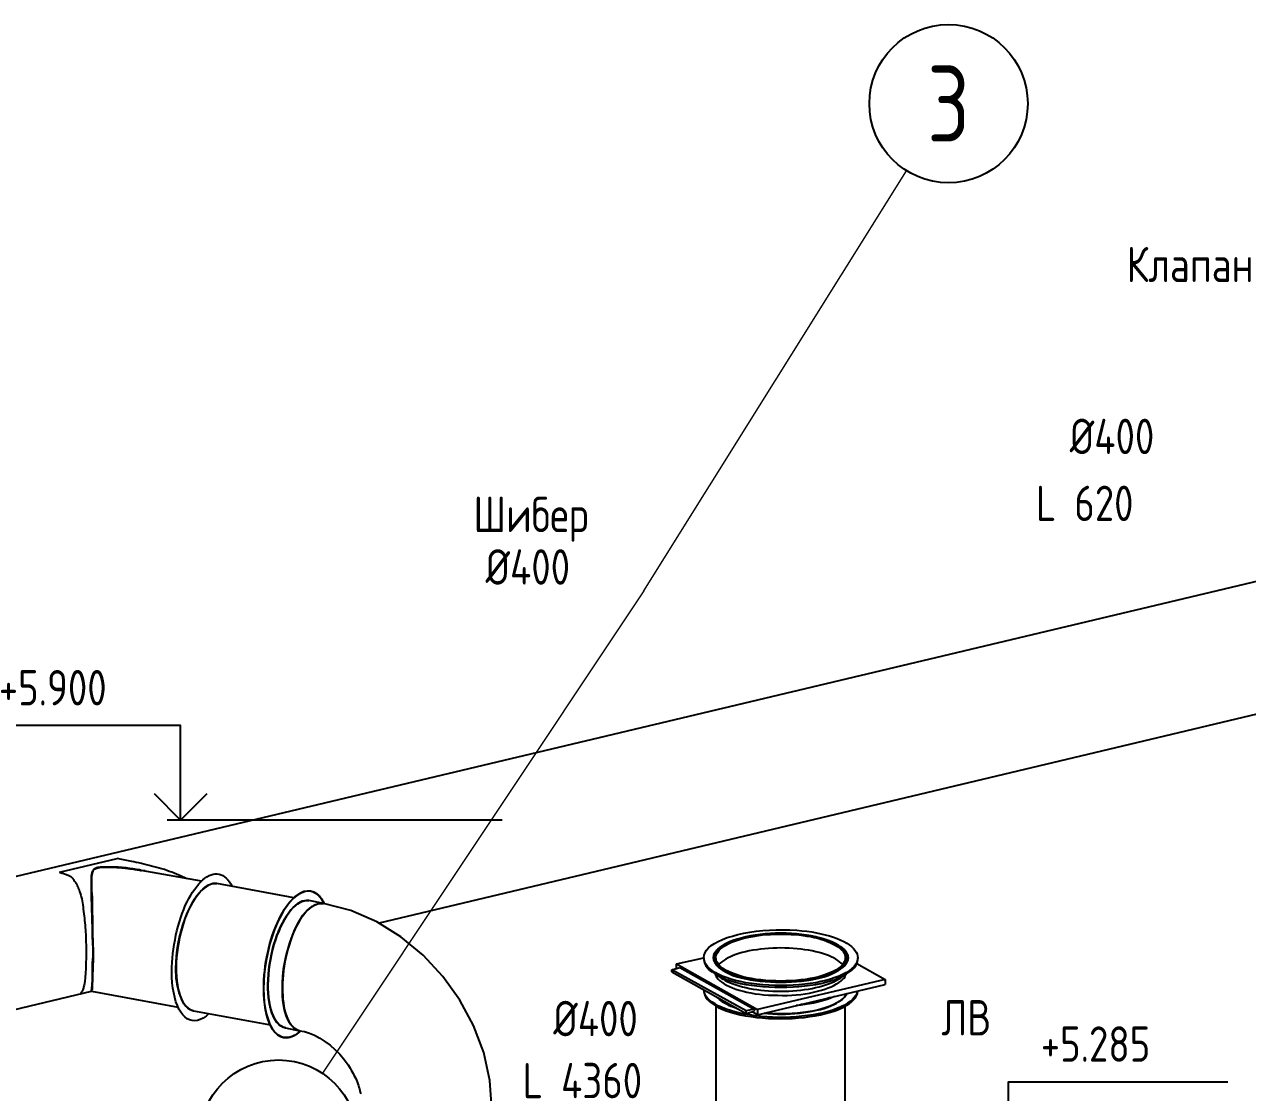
# Model space of a CAD drawing. Header units: metres. Extents: x 20 to 415, y 5 to 292.
# Drawn here: x 208.39 to 248.55, y 175.1 to 210.17 of the extents above; entities that cross this region are included whole.
import ezdxf
from ezdxf.enums import TextEntityAlignment as Align

# ---------------------------------------------------------------- set-up
doc = ezdxf.new("R2010")
doc.units = ezdxf.units.M
for name, color, linetype in [('ВОЗДУХОВОДЫ', 7, 'Continuous'), ('ОБОЗНАЧЕНИЯ', 7, 'Continuous'), ('ОБОРУДОВАНИЕ', 8, 'Continuous'), ('ПОЗИЦИИ', 1, 'Continuous')]:
    doc.layers.add(name, color=color, linetype=linetype)
doc.styles.add('GOST', font='isocpeur.ttf')

msp = doc.modelspace()

# ---------------------------------------------------------------- linework, layer by layer
at = {"layer": 'ВОЗДУХОВОДЫ'}
for points in [[(255.003, 193.349), (198.627, 179.943)], [(220.046, 180.674), (255.995, 189.23)], [(209.543, 182.34), (211.434, 182.789)], [(213.737, 182.115), (213.725, 182.121), (213.714, 182.127), (213.702, 182.132), (213.691, 182.138), (213.678, 182.143), (213.665, 182.149), (213.652, 182.155), (213.637, 182.16), (213.622, 182.166), (213.606, 182.172), (213.532, 182.205), (213.457, 182.239), (213.381, 182.272), (213.304, 182.304), (213.226, 182.335), (213.147, 182.366), (213.067, 182.395), (212.985, 182.422), (212.903, 182.448), (212.819, 182.471), (212.735, 182.494), (212.651, 182.516), (212.566, 182.538), (212.482, 182.56), (212.398, 182.581), (212.314, 182.602), (212.229, 182.622), (212.145, 182.641), (212.061, 182.66), (211.977, 182.677), (211.92, 182.688), (211.864, 182.7), (211.809, 182.711), (211.753, 182.722), (211.698, 182.733), (211.644, 182.745), (211.59, 182.756), (211.537, 182.767), (211.485, 182.778), (211.434, 182.789)], [(209.543, 182.34), (209.571, 182.329), (209.599, 182.32), (209.627, 182.31), (209.655, 182.302), (209.683, 182.293), (209.711, 182.285), (209.739, 182.276), (209.767, 182.267), (209.795, 182.257), (209.823, 182.246), (209.846, 182.235), (209.868, 182.222), (209.89, 182.208), (209.911, 182.193), (209.931, 182.176), (209.95, 182.159), (209.968, 182.14), (209.984, 182.121), (209.998, 182.1), (210.011, 182.078), (210.038, 182.044), (210.062, 182.01), (210.085, 181.976), (210.106, 181.941), (210.125, 181.905), (210.143, 181.868), (210.159, 181.829), (210.173, 181.789), (210.186, 181.747), (210.198, 181.703), (210.219, 181.646), (210.239, 181.587), (210.256, 181.525), (210.271, 181.462), (210.285, 181.397), (210.296, 181.33), (210.306, 181.262), (210.315, 181.192), (210.323, 181.121), (210.329, 181.048), (210.34, 180.975), (210.349, 180.9), (210.358, 180.825), (210.366, 180.75), (210.373, 180.674), (210.38, 180.598), (210.386, 180.522), (210.392, 180.447), (210.398, 180.373), (210.404, 180.299), (210.409, 180.099), (210.412, 179.901), (210.414, 179.709), (210.414, 179.524), (210.411, 179.347), (210.405, 179.179), (210.396, 179.022), (210.384, 178.878), (210.368, 178.748), (210.348, 178.633), (210.341, 178.6), (210.334, 178.568), (210.326, 178.537), (210.316, 178.508), (210.306, 178.481), (210.294, 178.455), (210.281, 178.431), (210.267, 178.409), (210.252, 178.389), (210.235, 178.371)], [(210.591, 178.427), (210.591, 178.427), (210.591, 178.427), (210.591, 178.429), (210.591, 178.431), (210.591, 178.433), (210.591, 178.436), (210.591, 178.439), (210.591, 178.442), (210.591, 178.444), (210.591, 178.445), (210.591, 178.446), (210.592, 178.451), (210.593, 178.457), (210.595, 178.462), (210.598, 178.468), (210.6, 178.474), (210.603, 178.479), (210.606, 178.485), (210.608, 178.491), (210.609, 178.496), (210.61, 178.502), (210.61, 178.508), (210.61, 178.515), (210.61, 178.523), (210.61, 178.531), (210.61, 178.539), (210.61, 178.548), (210.61, 178.556), (210.61, 178.564), (210.61, 178.571), (210.61, 178.577), (210.61, 178.588), (210.61, 178.599), (210.61, 178.61), (210.61, 178.622), (210.61, 178.633), (210.61, 178.644), (210.61, 178.655), (210.61, 178.667), (210.61, 178.678), (210.61, 178.689), (210.615, 178.7), (210.619, 178.712), (210.622, 178.723), (210.624, 178.735), (210.626, 178.748), (210.627, 178.761), (210.628, 178.774), (210.628, 178.788), (210.629, 178.804), (210.629, 178.82), (210.629, 178.837), (210.629, 178.854), (210.629, 178.871), (210.629, 178.887), (210.629, 178.904), (210.629, 178.921), (210.629, 178.938), (210.629, 178.955), (210.629, 178.972), (210.629, 178.989), (210.629, 179.005), (210.629, 179.022), (210.629, 179.039), (210.629, 179.056), (210.629, 179.073), (210.629, 179.09), (210.629, 179.107), (210.629, 179.123), (210.629, 179.14), (210.629, 179.157), (210.629, 179.18), (210.629, 179.202), (210.629, 179.225), (210.629, 179.247), (210.629, 179.269), (210.629, 179.292), (210.629, 179.314), (210.629, 179.337), (210.629, 179.359), (210.629, 179.382), (210.629, 179.399), (210.631, 179.418), (210.633, 179.437), (210.635, 179.458), (210.638, 179.48), (210.641, 179.503), (210.643, 179.527), (210.645, 179.553), (210.647, 179.579), (210.647, 179.606), (210.647, 179.629), (210.647, 179.652), (210.647, 179.674), (210.647, 179.698), (210.647, 179.721), (210.647, 179.745), (210.647, 179.77), (210.647, 179.796), (210.647, 179.822), (210.647, 179.85), (210.642, 179.9), (210.638, 179.951), (210.635, 180.002), (210.633, 180.052), (210.631, 180.103), (210.63, 180.153), (210.629, 180.204), (210.629, 180.254), (210.629, 180.305), (210.629, 180.355), (210.629, 180.383), (210.629, 180.41), (210.629, 180.436), (210.629, 180.461), (210.629, 180.486), (210.629, 180.512), (210.629, 180.537), (210.629, 180.563), (210.629, 180.59), (210.629, 180.618), (210.629, 180.645), (210.629, 180.672), (210.629, 180.698), (210.629, 180.723), (210.629, 180.749), (210.629, 180.774), (210.629, 180.8), (210.629, 180.826), (210.629, 180.852), (210.629, 180.88), (210.628, 180.903), (210.627, 180.927), (210.624, 180.951), (210.622, 180.976), (210.619, 181.001), (210.616, 181.027), (210.614, 181.052), (210.612, 181.076), (210.61, 181.1), (210.61, 181.123), (210.61, 181.146), (210.61, 181.168), (210.61, 181.19), (210.61, 181.213), (210.61, 181.235), (210.61, 181.258), (210.61, 181.28), (210.61, 181.303), (210.61, 181.325), (210.61, 181.348), (210.61, 181.37), (210.61, 181.393), (210.61, 181.415), (210.61, 181.438), (210.61, 181.46), (210.61, 181.483), (210.61, 181.505), (210.61, 181.527), (210.61, 181.55), (210.61, 181.572), (210.605, 181.595), (210.601, 181.617), (210.597, 181.639), (210.595, 181.661), (210.594, 181.683), (210.592, 181.703), (210.592, 181.723), (210.591, 181.743), (210.591, 181.761), (210.591, 181.778), (210.591, 181.8), (210.591, 181.821), (210.591, 181.841), (210.591, 181.861), (210.591, 181.879), (210.591, 181.897), (210.591, 181.914), (210.591, 181.932), (210.591, 181.949), (210.591, 181.966), (210.591, 181.988), (210.591, 182.008), (210.591, 182.029), (210.591, 182.048), (210.591, 182.066), (210.591, 182.084), (210.591, 182.102), (210.591, 182.119), (210.591, 182.136), (210.591, 182.153), (210.591, 182.158), (210.591, 182.164), (210.591, 182.17), (210.591, 182.177), (210.591, 182.183), (210.591, 182.191), (210.591, 182.199), (210.591, 182.207), (210.591, 182.217), (210.591, 182.228), (210.592, 182.233), (210.593, 182.239), (210.595, 182.245), (210.598, 182.252), (210.6, 182.258), (210.603, 182.266), (210.606, 182.274), (210.608, 182.282), (210.609, 182.292), (210.61, 182.303), (210.61, 182.308), (210.61, 182.314), (210.61, 182.319), (210.611, 182.325), (210.612, 182.331), (210.614, 182.336), (210.616, 182.342), (210.619, 182.348), (210.623, 182.353), (210.629, 182.359), (210.629, 182.364), (210.631, 182.37), (210.633, 182.376), (210.636, 182.381), (210.64, 182.387), (210.645, 182.393), (210.65, 182.398), (210.655, 182.404), (210.66, 182.409), (210.666, 182.415), (210.672, 182.421), (210.677, 182.426), (210.683, 182.432), (210.69, 182.437), (210.696, 182.443), (210.704, 182.449), (210.712, 182.454), (210.72, 182.46), (210.73, 182.466), (210.741, 182.471), (210.752, 182.472), (210.763, 182.473), (210.775, 182.475), (210.786, 182.478), (210.797, 182.481), (210.808, 182.483), (210.819, 182.486), (210.831, 182.488), (210.842, 182.49), (210.853, 182.49), (210.864, 182.495), (210.876, 182.499), (210.887, 182.502), (210.898, 182.505), (210.909, 182.506), (210.921, 182.507), (210.932, 182.508), (210.943, 182.508), (210.954, 182.509), (210.966, 182.509), (210.982, 182.509), (210.997, 182.509), (211.012, 182.509), (211.025, 182.509), (211.038, 182.509), (211.051, 182.509), (211.062, 182.509), (211.074, 182.509), (211.085, 182.509), (211.097, 182.509), (211.108, 182.509), (211.121, 182.509), (211.134, 182.509), (211.148, 182.509), (211.162, 182.509), (211.176, 182.509), (211.19, 182.509), (211.203, 182.509), (211.216, 182.509), (211.228, 182.509), (211.239, 182.509), (211.252, 182.509), (211.265, 182.509), (211.279, 182.509), (211.293, 182.509), (211.307, 182.509), (211.321, 182.509), (211.334, 182.509), (211.347, 182.509), (211.359, 182.509), (211.382, 182.504), (211.406, 182.499), (211.431, 182.496), (211.456, 182.494), (211.483, 182.492), (211.51, 182.491), (211.537, 182.49), (211.565, 182.49), (211.593, 182.49), (211.621, 182.49), (211.644, 182.485), (211.668, 182.481), (211.692, 182.477), (211.717, 182.474), (211.743, 182.471), (211.768, 182.468), (211.793, 182.465), (211.817, 182.462), (211.841, 182.457), (211.864, 182.452), (211.892, 182.452), (211.919, 182.45), (211.945, 182.448), (211.97, 182.445), (211.995, 182.441), (212.021, 182.436), (212.046, 182.431), (212.072, 182.426), (212.099, 182.421), (212.126, 182.415), (212.138, 182.414), (212.149, 182.413), (212.16, 182.411), (212.171, 182.408), (212.183, 182.406), (212.194, 182.403), (212.205, 182.4), (212.216, 182.398), (212.227, 182.397), (212.239, 182.396)], [(210.591, 178.446), (210.597, 178.469), (210.602, 178.504), (210.608, 178.55), (210.612, 178.608), (210.617, 178.677), (210.621, 178.757), (210.624, 178.847), (210.626, 178.947), (210.628, 179.057), (210.629, 179.176), (210.634, 179.233), (210.638, 179.29), (210.641, 179.349), (210.643, 179.408), (210.645, 179.468), (210.646, 179.529), (210.647, 179.59), (210.647, 179.652), (210.647, 179.713), (210.647, 179.775), (210.642, 179.962), (210.636, 180.153), (210.63, 180.345), (210.625, 180.537), (210.619, 180.728), (210.614, 180.915), (210.608, 181.099), (210.602, 181.277), (210.597, 181.448), (210.591, 181.61), (210.591, 181.671), (210.591, 181.731), (210.591, 181.79), (210.591, 181.847), (210.591, 181.903), (210.591, 181.956), (210.591, 182.008), (210.591, 182.059), (210.591, 182.107), (210.591, 182.153), (210.592, 182.17), (210.593, 182.187), (210.595, 182.203), (210.598, 182.22), (210.6, 182.237), (210.603, 182.254), (210.606, 182.271), (210.608, 182.288), (210.609, 182.305), (210.61, 182.321), (210.615, 182.332), (210.619, 182.342), (210.623, 182.351), (210.627, 182.36), (210.631, 182.368), (210.635, 182.377), (210.641, 182.385), (210.648, 182.395), (210.656, 182.404), (210.666, 182.415), (210.672, 182.421), (210.677, 182.426), (210.683, 182.431), (210.688, 182.436), (210.694, 182.441), (210.7, 182.445), (210.705, 182.448), (210.711, 182.45), (210.717, 182.452), (210.722, 182.452), (210.728, 182.457), (210.735, 182.462), (210.743, 182.465), (210.752, 182.468), (210.762, 182.471), (210.772, 182.474), (210.783, 182.477), (210.793, 182.481), (210.805, 182.485), (210.816, 182.49), (210.838, 182.495), (210.861, 182.499), (210.884, 182.502), (210.907, 182.505), (210.931, 182.506), (210.955, 182.507), (210.98, 182.508), (211.005, 182.508), (211.032, 182.509), (211.059, 182.509), (211.166, 182.507), (211.273, 182.504), (211.379, 182.499), (211.486, 182.492), (211.593, 182.483), (211.699, 182.472), (211.806, 182.46), (211.913, 182.446), (212.02, 182.431), (212.126, 182.415), (212.137, 182.414), (212.147, 182.413), (212.156, 182.411), (212.165, 182.408), (212.173, 182.406), (212.182, 182.403), (212.19, 182.4), (212.2, 182.398), (212.209, 182.397), (212.22, 182.396)], [(212.22, 182.396), (212.209, 182.401), (212.197, 182.405), (212.186, 182.409), (212.174, 182.411), (212.162, 182.413), (212.149, 182.414), (212.135, 182.415), (212.121, 182.415), (212.105, 182.415), (212.089, 182.415), (212.066, 182.421), (212.042, 182.426), (212.018, 182.431), (211.993, 182.436), (211.967, 182.441), (211.942, 182.445), (211.917, 182.448), (211.893, 182.45), (211.869, 182.452), (211.846, 182.452), (211.817, 182.457), (211.79, 182.462), (211.762, 182.465), (211.735, 182.468), (211.708, 182.471), (211.681, 182.474), (211.655, 182.477), (211.63, 182.481), (211.606, 182.485), (211.583, 182.49), (211.556, 182.49), (211.529, 182.492), (211.503, 182.494), (211.478, 182.497), (211.452, 182.499), (211.427, 182.502), (211.402, 182.505), (211.376, 182.507), (211.349, 182.508), (211.321, 182.509), (211.31, 182.509), (211.299, 182.509), (211.287, 182.509), (211.275, 182.509), (211.263, 182.509), (211.25, 182.509), (211.236, 182.509), (211.222, 182.509), (211.206, 182.509), (211.19, 182.509), (211.179, 182.509), (211.168, 182.509), (211.156, 182.509), (211.144, 182.509), (211.132, 182.509), (211.119, 182.509), (211.105, 182.509), (211.091, 182.509), (211.075, 182.509), (211.059, 182.509), (211.048, 182.509), (211.037, 182.509), (211.025, 182.509), (211.014, 182.509), (211.003, 182.509), (210.992, 182.509), (210.981, 182.509), (210.969, 182.509), (210.958, 182.509), (210.947, 182.509), (210.935, 182.508), (210.922, 182.507), (210.909, 182.505), (210.895, 182.502), (210.881, 182.499), (210.867, 182.496), (210.854, 182.494), (210.84, 182.492), (210.828, 182.49), (210.816, 182.49), (210.805, 182.489), (210.793, 182.488), (210.783, 182.485), (210.772, 182.482), (210.762, 182.478), (210.752, 182.474), (210.744, 182.469), (210.735, 182.463), (210.728, 182.458), (210.722, 182.452), (210.711, 182.452), (210.702, 182.45), (210.693, 182.448), (210.685, 182.445), (210.678, 182.441), (210.671, 182.436), (210.665, 182.431), (210.659, 182.426), (210.653, 182.421), (210.647, 182.415), (210.647, 182.409), (210.645, 182.402), (210.643, 182.394), (210.641, 182.386), (210.638, 182.378), (210.635, 182.369), (210.633, 182.361), (210.631, 182.353), (210.629, 182.346), (210.629, 182.34), (210.623, 182.334), (210.619, 182.329), (210.616, 182.323), (210.614, 182.318), (210.612, 182.312), (210.611, 182.306), (210.61, 182.301), (210.61, 182.295), (210.61, 182.29), (210.61, 182.284), (210.609, 182.273), (210.608, 182.264), (210.606, 182.255), (210.603, 182.247), (210.6, 182.24), (210.598, 182.233), (210.595, 182.226), (210.593, 182.22), (210.592, 182.215), (210.591, 182.209), (210.591, 182.198), (210.591, 182.189), (210.591, 182.18), (210.591, 182.172), (210.591, 182.165), (210.591, 182.158), (210.591, 182.152), (210.591, 182.146), (210.591, 182.14), (210.591, 182.134), (210.591, 182.117), (210.591, 182.1), (210.591, 182.083), (210.591, 182.066), (210.591, 182.048), (210.591, 182.029), (210.591, 182.01), (210.591, 181.99), (210.591, 181.969), (210.591, 181.947), (210.591, 181.93), (210.591, 181.913), (210.591, 181.896), (210.591, 181.878), (210.591, 181.86), (210.591, 181.842), (210.591, 181.823), (210.591, 181.803), (210.591, 181.782), (210.591, 181.76), (210.591, 181.742), (210.591, 181.724), (210.592, 181.705), (210.592, 181.685), (210.594, 181.664), (210.595, 181.642), (210.597, 181.621), (210.601, 181.598), (210.605, 181.576), (210.61, 181.554), (210.61, 181.531), (210.61, 181.509), (210.61, 181.486), (210.61, 181.464), (210.61, 181.441), (210.61, 181.419), (210.61, 181.396), (210.61, 181.374), (210.61, 181.351), (210.61, 181.329), (210.61, 181.284), (210.61, 181.239), (210.61, 181.194), (210.611, 181.148), (210.612, 181.102), (210.614, 181.055), (210.616, 181.008), (210.619, 180.96), (210.623, 180.911), (210.629, 180.861), (210.629, 180.833), (210.629, 180.807), (210.629, 180.781), (210.629, 180.755), (210.629, 180.73), (210.629, 180.705), (210.629, 180.679), (210.629, 180.653), (210.629, 180.626), (210.629, 180.599), (210.629, 180.576), (210.629, 180.552), (210.629, 180.527), (210.629, 180.501), (210.629, 180.475), (210.629, 180.448), (210.629, 180.421), (210.629, 180.393), (210.629, 180.365), (210.629, 180.337), (210.629, 180.314), (210.629, 180.29), (210.629, 180.265), (210.629, 180.24), (210.629, 180.215), (210.629, 180.19), (210.629, 180.165), (210.629, 180.14), (210.629, 180.116), (210.629, 180.093), (210.629, 180.066), (210.629, 180.039), (210.629, 180.013), (210.63, 179.987), (210.631, 179.962), (210.633, 179.937), (210.635, 179.911), (210.638, 179.885), (210.642, 179.859), (210.647, 179.831), (210.647, 179.809), (210.647, 179.786), (210.647, 179.763), (210.647, 179.74), (210.647, 179.717), (210.647, 179.692), (210.647, 179.668), (210.647, 179.642), (210.647, 179.615), (210.647, 179.588), (210.647, 179.565), (210.645, 179.543), (210.643, 179.52), (210.641, 179.498), (210.638, 179.475), (210.635, 179.453), (210.633, 179.43), (210.631, 179.408), (210.629, 179.386), (210.629, 179.363), (210.629, 179.341), (210.629, 179.32), (210.629, 179.3), (210.629, 179.28), (210.629, 179.26), (210.629, 179.24), (210.629, 179.221), (210.629, 179.2), (210.629, 179.179), (210.629, 179.157), (210.629, 179.14), (210.629, 179.123), (210.629, 179.106), (210.629, 179.089), (210.629, 179.071), (210.629, 179.052), (210.629, 179.033), (210.629, 179.013), (210.629, 178.992), (210.629, 178.97), (210.629, 178.954), (210.629, 178.938), (210.629, 178.923), (210.629, 178.909), (210.629, 178.895), (210.629, 178.881), (210.629, 178.867), (210.629, 178.852), (210.629, 178.837), (210.629, 178.82), (210.629, 178.804), (210.628, 178.788), (210.628, 178.774), (210.627, 178.761), (210.626, 178.748), (210.624, 178.735), (210.622, 178.723), (210.619, 178.712), (210.615, 178.7), (210.61, 178.689), (210.61, 178.678), (210.61, 178.667), (210.61, 178.655), (210.61, 178.644), (210.61, 178.633), (210.61, 178.622), (210.61, 178.61), (210.61, 178.599), (210.61, 178.588), (210.61, 178.577), (210.61, 178.571), (210.61, 178.564), (210.61, 178.556), (210.61, 178.548), (210.61, 178.539), (210.61, 178.531), (210.61, 178.523), (210.61, 178.515), (210.61, 178.508), (210.61, 178.502), (210.605, 178.496), (210.601, 178.491), (210.597, 178.485), (210.595, 178.479), (210.594, 178.474), (210.592, 178.468), (210.592, 178.462), (210.591, 178.457), (210.591, 178.451), (210.591, 178.446), (210.591, 178.445), (210.591, 178.444), (210.591, 178.442), (210.591, 178.439), (210.591, 178.436), (210.591, 178.433), (210.591, 178.431), (210.591, 178.429), (210.591, 178.427), (210.591, 178.427)], [(210.797, 182.49), (210.776, 182.484), (210.756, 182.477), (210.739, 182.469), (210.723, 182.46), (210.708, 182.45), (210.695, 182.44), (210.682, 182.43), (210.67, 182.419), (210.658, 182.407), (210.647, 182.396), (210.637, 182.384), (210.629, 182.372), (210.622, 182.358), (210.617, 182.344), (210.612, 182.328), (210.608, 182.313), (210.604, 182.297), (210.601, 182.28), (210.596, 182.263), (210.591, 182.246), (210.591, 182.206), (210.591, 182.164), (210.591, 182.12), (210.591, 182.074), (210.591, 182.026), (210.591, 181.978), (210.591, 181.929), (210.591, 181.879), (210.591, 181.829), (210.591, 181.778), (210.596, 181.715), (210.6, 181.651), (210.603, 181.583), (210.606, 181.515), (210.608, 181.444), (210.609, 181.371), (210.609, 181.297), (210.61, 181.222), (210.61, 181.145), (210.61, 181.067), (210.615, 180.988), (210.619, 180.91), (210.622, 180.831), (210.624, 180.752), (210.626, 180.674), (210.627, 180.595), (210.628, 180.516), (210.628, 180.438), (210.629, 180.359), (210.629, 180.281), (210.629, 180.213), (210.631, 180.146), (210.633, 180.078), (210.635, 180.011), (210.638, 179.943), (210.641, 179.876), (210.643, 179.809), (210.645, 179.741), (210.647, 179.674), (210.647, 179.606), (210.642, 179.437), (210.636, 179.277), (210.631, 179.129), (210.626, 178.993), (210.622, 178.869), (210.618, 178.76), (210.614, 178.666), (210.612, 178.587), (210.61, 178.526), (210.61, 178.483), (210.609, 178.483), (210.608, 178.483), (210.606, 178.483), (210.603, 178.483), (210.6, 178.483), (210.598, 178.483), (210.595, 178.483), (210.593, 178.483), (210.592, 178.483), (210.591, 178.483)], [(212.351, 182.378), (212.295, 182.388), (212.239, 182.398), (212.183, 182.407), (212.126, 182.416), (212.07, 182.424), (212.014, 182.433), (211.958, 182.442), (211.902, 182.451), (211.846, 182.46), (211.789, 182.471), (211.727, 182.477), (211.664, 182.482), (211.599, 182.488), (211.534, 182.492), (211.469, 182.497), (211.403, 182.501), (211.336, 182.504), (211.269, 182.507), (211.201, 182.508), (211.134, 182.509), (211.105, 182.509), (211.076, 182.508), (211.046, 182.508), (211.016, 182.507), (210.987, 182.506), (210.957, 182.505), (210.929, 182.502), (210.902, 182.499), (210.877, 182.495), (210.853, 182.49), (210.848, 182.49), (210.842, 182.49), (210.836, 182.49), (210.831, 182.49), (210.825, 182.49), (210.819, 182.49), (210.814, 182.49), (210.808, 182.49), (210.803, 182.49), (210.797, 182.49)], [(214.205, 182.041), (212.22, 182.396)], [(213.231, 179.082), (213.233, 179.224), (213.24, 179.369), (213.251, 179.516), (213.266, 179.665), (213.285, 179.815), (213.308, 179.965), (213.335, 180.116), (213.365, 180.266), (213.399, 180.414), (213.437, 180.561), (213.478, 180.706), (213.522, 180.846), (213.57, 180.982), (213.62, 181.114), (213.673, 181.24), (213.73, 181.361), (213.788, 181.475), (213.85, 181.583), (213.914, 181.685), (213.98, 181.778), (214.047, 181.869), (214.115, 181.951), (214.182, 182.024), (214.25, 182.088), (214.317, 182.143), (214.384, 182.19), (214.452, 182.227), (214.519, 182.255), (214.587, 182.274), (214.654, 182.284), (214.72, 182.284), (214.784, 182.275), (214.846, 182.256), (214.906, 182.228), (214.963, 182.19), (215.018, 182.144), (215.071, 182.088), (215.121, 182.025), (215.17, 181.952), (215.216, 181.872)], [(213.362, 179.176), (213.367, 179.38), (213.382, 179.585), (213.406, 179.792), (213.439, 179.997), (213.482, 180.201), (213.532, 180.401), (213.591, 180.597), (213.657, 180.786), (213.731, 180.969), (213.811, 181.142), (213.892, 181.303), (213.977, 181.449), (214.065, 181.578), (214.155, 181.691), (214.247, 181.786), (214.34, 181.862), (214.433, 181.919), (214.527, 181.956), (214.619, 181.971), (214.71, 181.966)], [(214.71, 181.966), (214.642, 181.97), (214.571, 181.962), (214.499, 181.94), (214.426, 181.906), (214.352, 181.86), (214.278, 181.803), (214.203, 181.733), (214.128, 181.653), (214.054, 181.562), (213.98, 181.46), (213.909, 181.348), (213.841, 181.228), (213.777, 181.099), (213.717, 180.962), (213.662, 180.819), (213.611, 180.67), (213.564, 180.517), (213.523, 180.36), (213.487, 180.199), (213.456, 180.037), (213.425, 179.869), (213.402, 179.703), (213.384, 179.539), (213.374, 179.378), (213.369, 179.22), (213.371, 179.066), (213.379, 178.917), (213.392, 178.773), (213.412, 178.634), (213.437, 178.502), (213.468, 178.383), (213.504, 178.273), (213.545, 178.174), (213.591, 178.084), (213.641, 178.006), (213.694, 177.938), (213.752, 177.883), (213.813, 177.839), (213.876, 177.808), (213.943, 177.79)], [(217.238, 181.498), (214.71, 181.966)], [(218.23, 181.31), (218.158, 181.443), (218.076, 181.551), (217.987, 181.632), (217.891, 181.688), (217.788, 181.718), (217.68, 181.721), (217.569, 181.7), (217.454, 181.652), (217.337, 181.578), (217.219, 181.479), (217.103, 181.356), (216.991, 181.211), (216.884, 181.048), (216.783, 180.867), (216.688, 180.669), (216.6, 180.457), (216.521, 180.232), (216.451, 179.995), (216.39, 179.749), (216.339, 179.494), (216.295, 179.242), (216.265, 178.993), (216.247, 178.749), (216.241, 178.512), (216.248, 178.284), (216.266, 178.066), (216.296, 177.861), (216.337, 177.671), (216.389, 177.497), (216.451, 177.341), (216.528, 177.202), (216.612, 177.089), (216.703, 177.003), (216.799, 176.942), (216.901, 176.908), (217.007, 176.9), (217.117, 176.919), (217.23, 176.964), (217.345, 177.036), (217.463, 177.135)], [(216.246, 178.521), (216.248, 178.663), (216.254, 178.807), (216.265, 178.955), (216.28, 179.103), (216.299, 179.253), (216.322, 179.404), (216.349, 179.554), (216.38, 179.704), (216.414, 179.853), (216.451, 180), (216.493, 180.144), (216.539, 180.284), (216.588, 180.421), (216.64, 180.552), (216.695, 180.678), (216.752, 180.799), (216.811, 180.914), (216.871, 181.022), (216.933, 181.123), (216.994, 181.217), (217.062, 181.308), (217.131, 181.39), (217.201, 181.463), (217.271, 181.527), (217.341, 181.582), (217.411, 181.628), (217.481, 181.665), (217.551, 181.693), (217.619, 181.712), (217.687, 181.722), (217.749, 181.723), (217.81, 181.714), (217.871, 181.695), (217.93, 181.666), (217.987, 181.629), (218.042, 181.582), (218.094, 181.527), (218.143, 181.463), (218.189, 181.391), (218.23, 181.31)], [(217.725, 181.404), (217.656, 181.409), (217.586, 181.402), (217.514, 181.382), (217.441, 181.35), (217.367, 181.306), (217.292, 181.249), (217.217, 181.18), (217.142, 181.098), (217.068, 181.005), (216.994, 180.898), (216.928, 180.787), (216.863, 180.668), (216.8, 180.54), (216.74, 180.406), (216.683, 180.264), (216.63, 180.116), (216.582, 179.963), (216.539, 179.805), (216.501, 179.642), (216.47, 179.475), (216.44, 179.308), (216.416, 179.142), (216.399, 178.978), (216.388, 178.818), (216.384, 178.661), (216.385, 178.509), (216.393, 178.362), (216.407, 178.221), (216.426, 178.086), (216.451, 177.959), (216.482, 177.835), (216.519, 177.721), (216.56, 177.618), (216.605, 177.526), (216.655, 177.446), (216.709, 177.378), (216.766, 177.321), (216.827, 177.278), (216.891, 177.247), (216.957, 177.229)], [(216.957, 177.229), (216.891, 177.247), (216.827, 177.278), (216.766, 177.321), (216.709, 177.378), (216.655, 177.446), (216.605, 177.526), (216.56, 177.618), (216.519, 177.721), (216.482, 177.835), (216.451, 177.959), (216.426, 178.086), (216.407, 178.221), (216.393, 178.362), (216.385, 178.509), (216.384, 178.661), (216.388, 178.818), (216.399, 178.978), (216.416, 179.142), (216.44, 179.308), (216.47, 179.475), (216.502, 179.642), (216.539, 179.805), (216.582, 179.963), (216.63, 180.116), (216.683, 180.264), (216.74, 180.406), (216.8, 180.54), (216.863, 180.668), (216.928, 180.787), (216.994, 180.898), (217.068, 181.005), (217.142, 181.098), (217.217, 181.18), (217.292, 181.249), (217.367, 181.306), (217.441, 181.35), (217.514, 181.382), (217.586, 181.402), (217.656, 181.409), (217.725, 181.404)], [(217.725, 181.404), (217.656, 181.409), (217.586, 181.402), (217.514, 181.382), (217.441, 181.35), (217.367, 181.306), (217.292, 181.249), (217.217, 181.18), (217.142, 181.098), (217.068, 181.005), (216.994, 180.898), (216.928, 180.787), (216.863, 180.668), (216.8, 180.54), (216.74, 180.406), (216.683, 180.264), (216.63, 180.116), (216.582, 179.963), (216.539, 179.805), (216.501, 179.642), (216.47, 179.475), (216.44, 179.308), (216.416, 179.142), (216.399, 178.978), (216.388, 178.818), (216.384, 178.661), (216.385, 178.509), (216.393, 178.362), (216.407, 178.221), (216.426, 178.086), (216.451, 177.959), (216.482, 177.835), (216.519, 177.721), (216.56, 177.618), (216.605, 177.526), (216.655, 177.446), (216.709, 177.378), (216.766, 177.321), (216.827, 177.278), (216.891, 177.247), (216.957, 177.229)], [(216.395, 178.614), (216.4, 178.818), (216.413, 179.025), (216.435, 179.234), (216.466, 179.442), (216.505, 179.649), (216.553, 179.852), (216.609, 180.05), (216.673, 180.241), (216.746, 180.425), (216.826, 180.599), (216.907, 180.755), (216.993, 180.897), (217.083, 181.023), (217.175, 181.133), (217.268, 181.226), (217.363, 181.301), (217.456, 181.357), (217.548, 181.394), (217.638, 181.41), (217.725, 181.404)], [(217.425, 177.135), (217.359, 177.153), (217.295, 177.184), (217.235, 177.228), (217.177, 177.284), (217.123, 177.353), (217.073, 177.433), (217.028, 177.525), (216.987, 177.628), (216.95, 177.741), (216.92, 177.865), (216.895, 177.998), (216.877, 178.136), (216.865, 178.28), (216.859, 178.429), (216.859, 178.581), (216.864, 178.738), (216.875, 178.896), (216.891, 179.057), (216.912, 179.219), (216.938, 179.382), (216.974, 179.549), (217.014, 179.712), (217.059, 179.87), (217.107, 180.024), (217.158, 180.173), (217.213, 180.316), (217.271, 180.453), (217.333, 180.584), (217.396, 180.707), (217.463, 180.823), (217.536, 180.925), (217.61, 181.014), (217.686, 181.093), (217.761, 181.159), (217.837, 181.214), (217.913, 181.258), (217.988, 181.289), (218.064, 181.308), (218.138, 181.315), (218.211, 181.31)], [(217.818, 181.198), (217.751, 181.148), (217.686, 181.089), (217.622, 181.02), (217.559, 180.943), (217.498, 180.859), (217.438, 180.767), (217.38, 180.668), (217.325, 180.563), (217.271, 180.452), (217.219, 180.337), (217.17, 180.211), (217.123, 180.081), (217.079, 179.948), (217.038, 179.812), (217.002, 179.674), (216.968, 179.535), (216.94, 179.394), (216.915, 179.252), (216.896, 179.111), (216.882, 178.97), (216.873, 178.83), (216.867, 178.692), (216.864, 178.556), (216.865, 178.423), (216.871, 178.294), (216.88, 178.168), (216.892, 178.047), (216.91, 177.93), (216.931, 177.82), (216.957, 177.715), (216.992, 177.619), (217.029, 177.531), (217.069, 177.452), (217.111, 177.382), (217.156, 177.32), (217.204, 177.267), (217.254, 177.221), (217.308, 177.185), (217.365, 177.156), (217.425, 177.135)], [(218.211, 181.31), (217.725, 181.404)], [(218.211, 181.31), (218.172, 181.314), (218.133, 181.315), (218.094, 181.312), (218.054, 181.306), (218.015, 181.296), (217.976, 181.283), (217.936, 181.267), (217.897, 181.247), (217.858, 181.224), (217.818, 181.198)], [(223.735, 174.57), (223.676, 175.5), (223.473, 176.416), (223.14, 177.301), (222.688, 178.14), (222.132, 178.916), (221.482, 179.615), (220.753, 180.219), (219.956, 180.714), (219.105, 181.083), (218.211, 181.31)], [(213.943, 177.79), (213.893, 177.8), (213.844, 177.817), (213.797, 177.842), (213.752, 177.875), (213.709, 177.914), (213.668, 177.962), (213.629, 178.016), (213.593, 178.077), (213.56, 178.146), (213.531, 178.221), (213.499, 178.297), (213.47, 178.378), (213.445, 178.464), (213.423, 178.554), (213.404, 178.649), (213.389, 178.748), (213.377, 178.85), (213.369, 178.956), (213.364, 179.065), (213.362, 179.176)], [(214.448, 177.697), (214.353, 177.615), (214.258, 177.551), (214.164, 177.503), (214.072, 177.473), (213.982, 177.46), (213.895, 177.465), (213.812, 177.487), (213.732, 177.526), (213.657, 177.584), (213.587, 177.659), (213.522, 177.745), (213.464, 177.845), (213.411, 177.958), (213.365, 178.085), (213.325, 178.223), (213.292, 178.374), (213.266, 178.535), (213.246, 178.708), (213.235, 178.89), (213.231, 179.082)], [(199.6, 175.806), (210.591, 178.427)], [(210.591, 178.427), (213.437, 177.903)], [(217.463, 177.135), (217.368, 177.054), (217.274, 176.991), (217.182, 176.945), (217.092, 176.917), (217.004, 176.906), (216.918, 176.911), (216.835, 176.934), (216.754, 176.972), (216.676, 177.027), (216.601, 177.098), (216.537, 177.184), (216.478, 177.285), (216.425, 177.4), (216.379, 177.528), (216.339, 177.669), (216.306, 177.82), (216.28, 177.982), (216.261, 178.153), (216.249, 178.333), (216.246, 178.521)], [(216.957, 177.229), (216.907, 177.243), (216.859, 177.263), (216.812, 177.289), (216.766, 177.321), (216.723, 177.36), (216.682, 177.405), (216.644, 177.458), (216.608, 177.517), (216.575, 177.585), (216.545, 177.659), (216.514, 177.735), (216.487, 177.816), (216.463, 177.902), (216.444, 177.993), (216.428, 178.088), (216.416, 178.186), (216.407, 178.289), (216.4, 178.395), (216.396, 178.503), (216.395, 178.614)], [(231.093, 177.94), (231.093, 166.65)], [(235.343, 174.645), (235.343, 177.94)], [(213.943, 177.79), (216.47, 177.322)], [(216.957, 177.229), (217.425, 177.135)], [(217.425, 177.135), (217.581, 177.107), (217.745, 177.056), (217.914, 176.984), (218.085, 176.893), (218.256, 176.784), (218.424, 176.658), (218.587, 176.516), (218.741, 176.36), (218.886, 176.192), (219.017, 176.012), (219.05, 175.955), (219.084, 175.899), (219.117, 175.843), (219.149, 175.787), (219.18, 175.731), (219.211, 175.675), (219.24, 175.618), (219.267, 175.562), (219.293, 175.506), (219.316, 175.45), (219.338, 175.394), (219.357, 175.338), (219.374, 175.281), (219.391, 175.225), (219.405, 175.169), (219.419, 175.113), (219.431, 175.057)]]:
    msp.add_lwpolyline(points, dxfattribs=at)
at = {"layer": 'ОБОЗНАЧЕНИЯ'}
for points in [[(213.512, 184.044), (213.512, 187.152), (206.21, 187.152)], [(212.651, 184.924), (213.512, 184.044), (214.392, 184.924)], [(224.072, 184.044), (213.081, 184.044)], [(240.698, 172.361), (240.698, 175.45), (247.907, 175.45)]]:
    msp.add_lwpolyline(points, dxfattribs=at)
at = {"layer": 'ОБОРУДОВАНИЕ'}
for points in [[(230.7, 179.532), (230.71, 179.615), (230.74, 179.697), (230.789, 179.777), (230.857, 179.855), (230.943, 179.929), (231.048, 180.001), (231.17, 180.068), (231.309, 180.131), (231.464, 180.19), (231.636, 180.243), (231.816, 180.291), (232.007, 180.333), (232.208, 180.369), (232.416, 180.398), (232.631, 180.421), (232.851, 180.437), (233.074, 180.447), (233.3, 180.449), (233.526, 180.443), (233.752, 180.43)], [(233.228, 178.726), (233.401, 178.729), (233.573, 178.735), (233.741, 178.747), (233.907, 178.762), (234.068, 178.783), (234.224, 178.807), (234.374, 178.837), (234.518, 178.87), (234.654, 178.908), (234.782, 178.951), (234.9, 179.002), (235.008, 179.055), (235.105, 179.108), (235.19, 179.164), (235.264, 179.22), (235.325, 179.279), (235.373, 179.339), (235.408, 179.401), (235.43, 179.465), (235.437, 179.532), (235.43, 179.593), (235.408, 179.655), (235.373, 179.715), (235.325, 179.775), (235.264, 179.834), (235.19, 179.89), (235.105, 179.945), (235.008, 179.997), (234.9, 180.047), (234.782, 180.093), (234.654, 180.137), (234.518, 180.176), (234.374, 180.212), (234.224, 180.244), (234.068, 180.271), (233.907, 180.294), (233.741, 180.313), (233.573, 180.326), (233.401, 180.334), (233.228, 180.337), (233.054, 180.334), (232.883, 180.326), (232.713, 180.313), (232.547, 180.294), (232.385, 180.271), (232.227, 180.244), (232.075, 180.212), (231.928, 180.176), (231.788, 180.137), (231.655, 180.093), (231.537, 180.047), (231.431, 179.997), (231.336, 179.945), (231.253, 179.89), (231.182, 179.834), (231.124, 179.775), (231.078, 179.715), (231.045, 179.655), (231.025, 179.593), (231.018, 179.532), (231.025, 179.465), (231.045, 179.401), (231.078, 179.339), (231.124, 179.279), (231.182, 179.22), (231.253, 179.164), (231.336, 179.108), (231.431, 179.055), (231.537, 179.002), (231.655, 178.951), (231.788, 178.908), (231.928, 178.87), (232.075, 178.837), (232.227, 178.807), (232.385, 178.783), (232.547, 178.762), (232.713, 178.747), (232.883, 178.735), (233.054, 178.729), (233.228, 178.726), (233.228, 178.726)], [(233.228, 178.726), (233.401, 178.729), (233.573, 178.735), (233.741, 178.747), (233.907, 178.762), (234.068, 178.783), (234.224, 178.807), (234.374, 178.837), (234.518, 178.87), (234.654, 178.908), (234.782, 178.951), (234.9, 179.002), (235.008, 179.055), (235.105, 179.108), (235.19, 179.164), (235.264, 179.22), (235.325, 179.279), (235.373, 179.339), (235.408, 179.401), (235.43, 179.465), (235.437, 179.532), (235.43, 179.593), (235.408, 179.655), (235.373, 179.715), (235.325, 179.775), (235.264, 179.834), (235.19, 179.89), (235.105, 179.945), (235.008, 179.997), (234.9, 180.047), (234.782, 180.093), (234.654, 180.137), (234.518, 180.176), (234.374, 180.212), (234.224, 180.244), (234.068, 180.271), (233.907, 180.294), (233.741, 180.313), (233.573, 180.326), (233.401, 180.334), (233.228, 180.337), (233.054, 180.334), (232.883, 180.326), (232.713, 180.313), (232.547, 180.294), (232.385, 180.271), (232.227, 180.244), (232.075, 180.212), (231.928, 180.176), (231.788, 180.137), (231.655, 180.093), (231.537, 180.047), (231.431, 179.997), (231.336, 179.945), (231.253, 179.89), (231.182, 179.834), (231.124, 179.775), (231.078, 179.715), (231.045, 179.655), (231.025, 179.593), (231.018, 179.532), (231.025, 179.465), (231.045, 179.401), (231.078, 179.339), (231.124, 179.279), (231.182, 179.22), (231.253, 179.164), (231.336, 179.108), (231.431, 179.055), (231.537, 179.002), (231.655, 178.951), (231.788, 178.908), (231.928, 178.87), (232.075, 178.837), (232.227, 178.807), (232.385, 178.783), (232.547, 178.762), (232.713, 178.747), (232.883, 178.735), (233.054, 178.729), (233.228, 178.726), (233.228, 178.726)], [(231.018, 179.532), (231.027, 179.604), (231.054, 179.675), (231.097, 179.744), (231.157, 179.811), (231.234, 179.876), (231.326, 179.937), (231.433, 179.996), (231.555, 180.051), (231.692, 180.102), (231.842, 180.149), (231.999, 180.192), (232.164, 180.23), (232.338, 180.263), (232.518, 180.29), (232.703, 180.311), (232.894, 180.326), (233.087, 180.335), (233.283, 180.336), (233.48, 180.331), (233.677, 180.318)], [(233.752, 180.43), (233.919, 180.417), (234.082, 180.399), (234.24, 180.377), (234.394, 180.351), (234.543, 180.32), (234.686, 180.286), (234.823, 180.248), (234.954, 180.206), (235.078, 180.161), (235.194, 180.112), (235.296, 180.06), (235.389, 180.007), (235.472, 179.951), (235.545, 179.894), (235.608, 179.836), (235.66, 179.776), (235.701, 179.716), (235.731, 179.655), (235.749, 179.593), (235.755, 179.532)], [(233.228, 178.745), (233.396, 178.747), (233.563, 178.754), (233.729, 178.765), (233.891, 178.781), (234.049, 178.801), (234.202, 178.826), (234.349, 178.855), (234.489, 178.889), (234.621, 178.927), (234.744, 178.97), (234.862, 179.016), (234.969, 179.066), (235.063, 179.118), (235.146, 179.173), (235.217, 179.23), (235.275, 179.288), (235.321, 179.348), (235.354, 179.409), (235.374, 179.47), (235.381, 179.532), (235.374, 179.593), (235.354, 179.655), (235.321, 179.715), (235.275, 179.775), (235.217, 179.834), (235.146, 179.89), (235.063, 179.945), (234.969, 179.997), (234.862, 180.047), (234.744, 180.093), (234.621, 180.131), (234.489, 180.167), (234.349, 180.2), (234.202, 180.229), (234.049, 180.255), (233.891, 180.277), (233.729, 180.294), (233.563, 180.307), (233.396, 180.315), (233.228, 180.318), (233.055, 180.315), (232.885, 180.307), (232.718, 180.294), (232.555, 180.277), (232.397, 180.255), (232.244, 180.229), (232.096, 180.2), (231.954, 180.167), (231.82, 180.131), (231.692, 180.093), (231.579, 180.047), (231.477, 179.997), (231.385, 179.945), (231.305, 179.89), (231.236, 179.834), (231.179, 179.775), (231.134, 179.715), (231.101, 179.655), (231.081, 179.593), (231.074, 179.532), (231.081, 179.47), (231.101, 179.409), (231.134, 179.348), (231.179, 179.288), (231.236, 179.23), (231.305, 179.173), (231.385, 179.118), (231.477, 179.066), (231.579, 179.016), (231.692, 178.97), (231.82, 178.927), (231.954, 178.889), (232.096, 178.855), (232.244, 178.826), (232.397, 178.801), (232.555, 178.781), (232.718, 178.765), (232.885, 178.754), (233.055, 178.747), (233.228, 178.745), (233.228, 178.745)], [(233.228, 178.745), (233.396, 178.747), (233.563, 178.754), (233.729, 178.765), (233.891, 178.781), (234.049, 178.801), (234.202, 178.826), (234.349, 178.855), (234.489, 178.889), (234.621, 178.927), (234.744, 178.97), (234.862, 179.016), (234.969, 179.066), (235.063, 179.118), (235.146, 179.173), (235.217, 179.23), (235.275, 179.288), (235.321, 179.348), (235.354, 179.409), (235.374, 179.47), (235.381, 179.532), (235.374, 179.593), (235.354, 179.655), (235.321, 179.715), (235.275, 179.775), (235.217, 179.834), (235.146, 179.89), (235.063, 179.945), (234.969, 179.997), (234.862, 180.047), (234.744, 180.093), (234.621, 180.131), (234.489, 180.167), (234.349, 180.2), (234.202, 180.229), (234.049, 180.255), (233.891, 180.277), (233.729, 180.294), (233.563, 180.307), (233.396, 180.315), (233.228, 180.318), (233.055, 180.315), (232.885, 180.307), (232.718, 180.294), (232.555, 180.277), (232.397, 180.255), (232.244, 180.229), (232.096, 180.2), (231.954, 180.167), (231.82, 180.131), (231.692, 180.093), (231.579, 180.047), (231.477, 179.997), (231.385, 179.945), (231.305, 179.89), (231.236, 179.834), (231.179, 179.775), (231.134, 179.715), (231.101, 179.655), (231.081, 179.593), (231.074, 179.532), (231.081, 179.47), (231.101, 179.409), (231.134, 179.348), (231.179, 179.288), (231.236, 179.23), (231.305, 179.173), (231.385, 179.118), (231.477, 179.066), (231.579, 179.016), (231.692, 178.97), (231.82, 178.927), (231.954, 178.889), (232.096, 178.855), (232.244, 178.826), (232.397, 178.801), (232.555, 178.781), (232.718, 178.765), (232.885, 178.754), (233.055, 178.747), (233.228, 178.745), (233.228, 178.745)], [(231.074, 179.532), (231.083, 179.604), (231.108, 179.675), (231.149, 179.744), (231.206, 179.81), (231.278, 179.873), (231.366, 179.933), (231.468, 179.99), (231.585, 180.042), (231.716, 180.089), (231.861, 180.131), (232.017, 180.173), (232.183, 180.211), (232.356, 180.244), (232.535, 180.271), (232.72, 180.292), (232.908, 180.307), (233.1, 180.316), (233.292, 180.318), (233.485, 180.312), (233.677, 180.299)], [(231.074, 179.532), (231.083, 179.604), (231.108, 179.675), (231.149, 179.744), (231.206, 179.81), (231.278, 179.873), (231.366, 179.933), (231.468, 179.99), (231.585, 180.042), (231.716, 180.089), (231.861, 180.131), (232.017, 180.173), (232.183, 180.211), (232.356, 180.244), (232.535, 180.271), (232.72, 180.292), (232.908, 180.307), (233.1, 180.316), (233.292, 180.318), (233.485, 180.312), (233.677, 180.299)], [(231.093, 179.532), (231.098, 179.582), (231.111, 179.631), (231.133, 179.679), (231.164, 179.726), (231.203, 179.773), (231.251, 179.819), (231.307, 179.864), (231.371, 179.91), (231.443, 179.955), (231.524, 180), (231.611, 180.038), (231.703, 180.074), (231.801, 180.108), (231.905, 180.139), (232.013, 180.168), (232.127, 180.195), (232.245, 180.22), (232.368, 180.242), (232.496, 180.263), (232.629, 180.281), (232.759, 180.291), (232.891, 180.298), (233.024, 180.304), (233.158, 180.306), (233.293, 180.306), (233.428, 180.304), (233.562, 180.298), (233.696, 180.289), (233.828, 180.277), (233.958, 180.262), (234.085, 180.243), (234.207, 180.222), (234.325, 180.197), (234.438, 180.169), (234.545, 180.138), (234.648, 180.104), (234.746, 180.068), (234.838, 180.029), (234.925, 179.987), (235.006, 179.943)], [(233.677, 180.318), (233.826, 180.305), (233.971, 180.289), (234.111, 180.269), (234.245, 180.246), (234.374, 180.22), (234.498, 180.19), (234.616, 180.157), (234.727, 180.12), (234.833, 180.08), (234.931, 180.037), (235.023, 179.992), (235.106, 179.945), (235.181, 179.897), (235.247, 179.848), (235.304, 179.798), (235.351, 179.747), (235.388, 179.695), (235.415, 179.642), (235.431, 179.587), (235.437, 179.532)], [(233.677, 180.299), (233.817, 180.286), (233.954, 180.27), (234.09, 180.25), (234.221, 180.227), (234.349, 180.201), (234.471, 180.171), (234.588, 180.138), (234.697, 180.102), (234.8, 180.062), (234.894, 180.018), (234.985, 179.978), (235.067, 179.935), (235.14, 179.891), (235.203, 179.844), (235.257, 179.796), (235.301, 179.746), (235.336, 179.695), (235.361, 179.641), (235.376, 179.587), (235.381, 179.532)], [(233.677, 180.299), (233.817, 180.286), (233.954, 180.27), (234.09, 180.25), (234.221, 180.227), (234.349, 180.201), (234.471, 180.171), (234.588, 180.138), (234.697, 180.102), (234.8, 180.062), (234.894, 180.018), (234.985, 179.978), (235.067, 179.935), (235.14, 179.891), (235.203, 179.844), (235.257, 179.796), (235.301, 179.746), (235.336, 179.695), (235.361, 179.641), (235.376, 179.587), (235.381, 179.532)], [(235.006, 179.943), (235.07, 179.909), (235.128, 179.872), (235.178, 179.833), (235.222, 179.793), (235.259, 179.752), (235.289, 179.709), (235.313, 179.665), (235.33, 179.621), (235.34, 179.577), (235.343, 179.532)], [(229.801, 179.326), (230.7, 179.532)], [(230.7, 179.532), (230.7, 179.475)], [(235.755, 179.532), (235.747, 179.459), (235.724, 179.386), (235.685, 179.315), (235.632, 179.244), (235.563, 179.176), (235.48, 179.11), (235.383, 179.046), (235.271, 178.986), (235.146, 178.929), (235.006, 178.876), (234.861, 178.828), (234.706, 178.784), (234.543, 178.745), (234.372, 178.711), (234.194, 178.682), (234.01, 178.658), (233.821, 178.639), (233.627, 178.625), (233.429, 178.617), (233.228, 178.614), (233.027, 178.617), (232.829, 178.625), (232.634, 178.639), (232.444, 178.658), (232.259, 178.682), (232.079, 178.711), (231.906, 178.745), (231.739, 178.784), (231.581, 178.828), (231.43, 178.876), (231.296, 178.929), (231.174, 178.986), (231.066, 179.046), (230.971, 179.11), (230.89, 179.176), (230.822, 179.244), (230.769, 179.315), (230.731, 179.386), (230.708, 179.459), (230.7, 179.532)], [(235.437, 179.532), (235.43, 179.465), (235.408, 179.401), (235.373, 179.339), (235.325, 179.279), (235.264, 179.22), (235.19, 179.164), (235.105, 179.108), (235.008, 179.055), (234.9, 179.002), (234.782, 178.951), (234.654, 178.908), (234.518, 178.87), (234.374, 178.837), (234.224, 178.807), (234.068, 178.783), (233.907, 178.762), (233.741, 178.747), (233.573, 178.735), (233.401, 178.729), (233.228, 178.726), (233.054, 178.729), (232.883, 178.735), (232.713, 178.747), (232.547, 178.762), (232.385, 178.783), (232.227, 178.807), (232.075, 178.837), (231.928, 178.87), (231.788, 178.908), (231.655, 178.951), (231.537, 179.002), (231.431, 179.055), (231.336, 179.108), (231.253, 179.164), (231.182, 179.22), (231.124, 179.279), (231.078, 179.339), (231.045, 179.401), (231.025, 179.465), (231.018, 179.532)], [(235.381, 179.532), (235.374, 179.47), (235.354, 179.409), (235.321, 179.348), (235.275, 179.288), (235.217, 179.23), (235.146, 179.173), (235.063, 179.118), (234.969, 179.066), (234.862, 179.016), (234.744, 178.97), (234.621, 178.927), (234.489, 178.889), (234.349, 178.855), (234.202, 178.826), (234.049, 178.801), (233.891, 178.781), (233.729, 178.765), (233.563, 178.754), (233.396, 178.747), (233.228, 178.745), (233.055, 178.747), (232.885, 178.754), (232.718, 178.765), (232.555, 178.781), (232.397, 178.801), (232.244, 178.826), (232.096, 178.855), (231.954, 178.889), (231.82, 178.927), (231.692, 178.97), (231.579, 179.016), (231.477, 179.066), (231.385, 179.118), (231.305, 179.173), (231.236, 179.23), (231.179, 179.288), (231.134, 179.348), (231.101, 179.409), (231.081, 179.47), (231.074, 179.532)], [(235.381, 179.532), (235.374, 179.47), (235.354, 179.409), (235.321, 179.348), (235.275, 179.288), (235.217, 179.23), (235.146, 179.173), (235.063, 179.118), (234.969, 179.066), (234.862, 179.016), (234.744, 178.97), (234.621, 178.927), (234.489, 178.889), (234.349, 178.855), (234.202, 178.826), (234.049, 178.801), (233.891, 178.781), (233.729, 178.765), (233.563, 178.754), (233.396, 178.747), (233.228, 178.745), (233.055, 178.747), (232.885, 178.754), (232.718, 178.765), (232.555, 178.781), (232.397, 178.801), (232.244, 178.826), (232.096, 178.855), (231.954, 178.889), (231.82, 178.927), (231.692, 178.97), (231.579, 179.016), (231.477, 179.066), (231.385, 179.118), (231.305, 179.173), (231.236, 179.23), (231.179, 179.288), (231.134, 179.348), (231.101, 179.409), (231.081, 179.47), (231.074, 179.532)], [(235.343, 179.532), (235.337, 179.47), (235.317, 179.409), (235.284, 179.348), (235.239, 179.289), (235.182, 179.232), (235.113, 179.177), (235.032, 179.125), (234.941, 179.076), (234.838, 179.03), (234.726, 178.989), (234.603, 178.946), (234.473, 178.908), (234.335, 178.874), (234.19, 178.845), (234.04, 178.82), (233.884, 178.8), (233.725, 178.784), (233.561, 178.773), (233.395, 178.766), (233.228, 178.764), (233.06, 178.766), (232.894, 178.773), (232.731, 178.784), (232.571, 178.8), (232.416, 178.82), (232.265, 178.845), (232.121, 178.874), (231.983, 178.908), (231.852, 178.946), (231.73, 178.989), (231.612, 179.03), (231.505, 179.076), (231.411, 179.125), (231.328, 179.177), (231.257, 179.232), (231.199, 179.289), (231.153, 179.348), (231.12, 179.409), (231.1, 179.47), (231.093, 179.532)], [(235.25, 179.307), (235.207, 179.352), (235.156, 179.396), (235.097, 179.44), (235.031, 179.483), (234.957, 179.525), (234.876, 179.564), (234.788, 179.602), (234.693, 179.638), (234.591, 179.671), (234.482, 179.7), (234.373, 179.727), (234.258, 179.752), (234.139, 179.774), (234.016, 179.793), (233.89, 179.81), (233.761, 179.824), (233.63, 179.835), (233.497, 179.843), (233.362, 179.848), (233.228, 179.85), (233.093, 179.848), (232.959, 179.843), (232.825, 179.835), (232.693, 179.824), (232.563, 179.81), (232.435, 179.793), (232.31, 179.774), (232.188, 179.752), (232.069, 179.727), (231.954, 179.7), (231.851, 179.671), (231.752, 179.638), (231.66, 179.602), (231.574, 179.564), (231.494, 179.525), (231.419, 179.483), (231.351, 179.44), (231.29, 179.396), (231.235, 179.352), (231.187, 179.307)], [(235.755, 179.475), (235.755, 179.532)], [(229.651, 179.138), (229.914, 179.213)], [(232.086, 177.79), (229.651, 179.138)], [(229.651, 179.063), (229.651, 179.138)], [(229.801, 179.326), (232.46, 177.828)], [(229.801, 179.176), (229.801, 179.326)], [(229.914, 179.213), (232.348, 177.846)], [(230.7, 179.475), (230.708, 179.403), (230.731, 179.332), (230.769, 179.262), (230.822, 179.194), (230.89, 179.127), (230.971, 179.062), (231.066, 178.998), (231.174, 178.937), (231.296, 178.877), (231.43, 178.82), (231.581, 178.772), (231.739, 178.728), (231.906, 178.689), (232.079, 178.655), (232.259, 178.626), (232.444, 178.602), (232.634, 178.583), (232.829, 178.569), (233.027, 178.561), (233.228, 178.558), (233.429, 178.561), (233.627, 178.569), (233.821, 178.583), (234.01, 178.602), (234.194, 178.626), (234.372, 178.655), (234.543, 178.689), (234.706, 178.728), (234.861, 178.772), (235.006, 178.82), (235.146, 178.877), (235.271, 178.937), (235.383, 178.998), (235.48, 179.062), (235.563, 179.127), (235.632, 179.194), (235.686, 179.262), (235.724, 179.332), (235.747, 179.403), (235.755, 179.475)], [(235.718, 179.344), (236.654, 178.82)], [(229.651, 179.063), (232.086, 177.697)], [(231.074, 178.989), (231.097, 178.933), (231.13, 178.879), (231.174, 178.826), (231.228, 178.774), (231.292, 178.724), (231.366, 178.676), (231.448, 178.629), (231.54, 178.585), (231.64, 178.542), (231.749, 178.502), (231.864, 178.464), (231.986, 178.43), (232.114, 178.4), (232.247, 178.373), (232.385, 178.35), (232.528, 178.331), (232.674, 178.315), (232.825, 178.305), (232.978, 178.298), (233.134, 178.296), (233.286, 178.292), (233.437, 178.294), (233.587, 178.299), (233.735, 178.309), (233.881, 178.324), (234.024, 178.343), (234.164, 178.367), (234.299, 178.395), (234.431, 178.427), (234.557, 178.464), (234.672, 178.5), (234.779, 178.538), (234.879, 178.579), (234.971, 178.623), (235.056, 178.668), (235.131, 178.715), (235.198, 178.764), (235.256, 178.813), (235.305, 178.863), (235.343, 178.914)], [(231.149, 178.951), (231.203, 178.907), (231.264, 178.864), (231.331, 178.822), (231.404, 178.782), (231.484, 178.743), (231.57, 178.706), (231.662, 178.671), (231.76, 178.637), (231.864, 178.606), (231.973, 178.577), (232.083, 178.55), (232.197, 178.525), (232.316, 178.503), (232.439, 178.484), (232.565, 178.467), (232.694, 178.453), (232.826, 178.441), (232.959, 178.433), (233.093, 178.429), (233.228, 178.427), (233.362, 178.429), (233.495, 178.433), (233.626, 178.442), (233.755, 178.453), (233.883, 178.467), (234.008, 178.484), (234.131, 178.503), (234.251, 178.525), (234.368, 178.55), (234.482, 178.577), (234.592, 178.606), (234.695, 178.637), (234.793, 178.67), (234.884, 178.706), (234.969, 178.743), (235.047, 178.782), (235.118, 178.822), (235.182, 178.864), (235.238, 178.907), (235.287, 178.951)], [(236.654, 178.82), (232.46, 177.828)], [(235.343, 178.914), (235.344, 178.924), (235.345, 178.934), (235.348, 178.943), (235.35, 178.951), (235.353, 178.958), (235.356, 178.965), (235.358, 178.971), (235.36, 178.977), (235.362, 178.983), (235.362, 178.989)], [(236.654, 178.82), (236.654, 178.652)], [(230.7, 178.483), (230.7, 178.446)], [(235.737, 178.427), (235.718, 178.359), (235.685, 178.293), (235.638, 178.226), (235.577, 178.161), (235.503, 178.097), (235.414, 178.035), (235.313, 177.974), (235.198, 177.916), (235.071, 177.861), (234.931, 177.809), (234.781, 177.766), (234.623, 177.726), (234.456, 177.69), (234.284, 177.659), (234.105, 177.631), (233.922, 177.608), (233.734, 177.59), (233.543, 177.577), (233.349, 177.568), (233.153, 177.566), (232.957, 177.573), (232.765, 177.586), (232.577, 177.603), (232.393, 177.624), (232.214, 177.65), (232.042, 177.68), (231.877, 177.715), (231.719, 177.754), (231.57, 177.798), (231.43, 177.846), (231.296, 177.899), (231.174, 177.954), (231.066, 178.012), (230.971, 178.073), (230.89, 178.137), (230.822, 178.202), (230.769, 178.27), (230.731, 178.34), (230.708, 178.411), (230.7, 178.483)], [(230.7, 178.446), (230.708, 178.373), (230.731, 178.3), (230.769, 178.229), (230.822, 178.158), (230.89, 178.09), (230.971, 178.024), (231.066, 177.96), (231.174, 177.9), (231.296, 177.843), (231.43, 177.79), (231.576, 177.742), (231.732, 177.698), (231.897, 177.659), (232.07, 177.625), (232.249, 177.596), (232.435, 177.572), (232.624, 177.553), (232.817, 177.539), (233.013, 177.531), (233.209, 177.528), (233.41, 177.531), (233.608, 177.539), (233.802, 177.553), (233.993, 177.572), (234.178, 177.596), (234.357, 177.625), (234.531, 177.659), (234.697, 177.698), (234.856, 177.742), (235.006, 177.79), (235.141, 177.843), (235.262, 177.898), (235.371, 177.956), (235.467, 178.017), (235.549, 178.081), (235.618, 178.146), (235.674, 178.214), (235.715, 178.283), (235.743, 178.354), (235.755, 178.427)], [(232.46, 177.659), (236.654, 178.652)], [(235.4, 178.352), (235.359, 178.286), (235.306, 178.222), (235.239, 178.16), (235.159, 178.102), (235.067, 178.045), (234.963, 177.992), (234.846, 177.942), (234.718, 177.894), (234.578, 177.85), (234.426, 177.809), (234.271, 177.778), (234.11, 177.751), (233.944, 177.729), (233.774, 177.711), (233.6, 177.699), (233.423, 177.692), (233.244, 177.69), (233.064, 177.693), (232.884, 177.701), (232.703, 177.715)], [(233.228, 177.678), (233.384, 177.68), (233.538, 177.687), (233.688, 177.697), (233.836, 177.711), (233.981, 177.729), (234.123, 177.751), (234.261, 177.775), (234.395, 177.803), (234.525, 177.833), (234.651, 177.865), (234.765, 177.906), (234.871, 177.948), (234.968, 177.993), (235.057, 178.039), (235.137, 178.088), (235.209, 178.138), (235.271, 178.189), (235.324, 178.242), (235.366, 178.296), (235.4, 178.352)], [(231.131, 178.24), (231.168, 178.2), (231.211, 178.161), (231.261, 178.123), (231.316, 178.085), (231.376, 178.048), (231.442, 178.012), (231.512, 177.977), (231.587, 177.944), (231.666, 177.913), (231.749, 177.884)], [(231.749, 177.884), (231.666, 177.913), (231.587, 177.944), (231.512, 177.977), (231.442, 178.012), (231.376, 178.048), (231.316, 178.085), (231.261, 178.123), (231.211, 178.161), (231.168, 178.2), (231.131, 178.24)], [(234.988, 178.258), (234.889, 178.215), (234.784, 178.173), (234.672, 178.135), (234.554, 178.099), (234.431, 178.066), (234.301, 178.037), (234.167, 178.012), (234.027, 177.99), (233.883, 177.972), (233.733, 177.959)], [(233.883, 177.996), (233.994, 178.009), (234.101, 178.023), (234.205, 178.04), (234.305, 178.059), (234.403, 178.081), (234.496, 178.104), (234.587, 178.13), (234.674, 178.158), (234.758, 178.188), (234.838, 178.221)], [(234.838, 178.221), (234.758, 178.188), (234.674, 178.158), (234.587, 178.13), (234.496, 178.104), (234.403, 178.081), (234.305, 178.059), (234.205, 178.04), (234.101, 178.023), (233.994, 178.009), (233.883, 177.996)], [(232.348, 177.846), (232.086, 177.79)], [(232.086, 177.697), (232.086, 177.79)], [(232.086, 177.697), (232.348, 177.772)], [(232.46, 177.659), (232.291, 177.753)], [(232.348, 177.846), (232.348, 177.772)], [(232.46, 177.828), (232.46, 177.659)], [(232.703, 177.715), (232.754, 177.71), (232.805, 177.704), (232.856, 177.699), (232.907, 177.694), (232.959, 177.69), (233.011, 177.686), (233.064, 177.683), (233.117, 177.68), (233.172, 177.679), (233.228, 177.678)]]:
    msp.add_lwpolyline(points, dxfattribs=at)
at = {"layer": 'ПОЗИЦИИ', "lineweight": 20}
for points in [[(228.734, 191.574), (237.356, 205.37)], [(228.734, 191.574), (218.176, 175.738)]]:
    msp.add_lwpolyline(points, dxfattribs=at)
at = {"layer": 'ПОЗИЦИИ'}
for centre in [(238.734, 207.574), (216.734, 173.574)]:
    msp.add_circle(centre, 2.6, dxfattribs=at)

# ---------------------------------------------------------------- texts
at = {"layer": 'ОБОЗНАЧЕНИЯ', "style": 'GOST', "width": 0.8}
for s, height, p in [('Клапан воздушный с приводом', 1.16149, (244.581, 201.715)), ('%%c400', 1.1615, (242.714, 196.067)), ('L 620', 1.1615, (241.602, 193.869)), ('Шибер', 1.1615, (223.133, 193.505)), ('%%c400', 1.1615, (223.53, 191.78)), ('+5.900', 1.1615, (207.549, 187.816)), ('%%c400', 1.1615, (225.755, 176.951)), ('ЛВ', 1.1615, (238.501, 176.978)), ('+5.285', 1.1615, (241.763, 176.115)), ('L 4360', 1.1615, (224.75, 174.915))]:
    msp.add_text(s, height=height, dxfattribs=at).set_placement(p)
at = {"layer": 'ПОЗИЦИИ', "style": 'GOST', "width": 0.8}
msp.add_text('3', height=2.5, dxfattribs=at).set_placement((238.734, 206.324), align=Align.CENTER)

doc.saveas('drawing.dxf')
